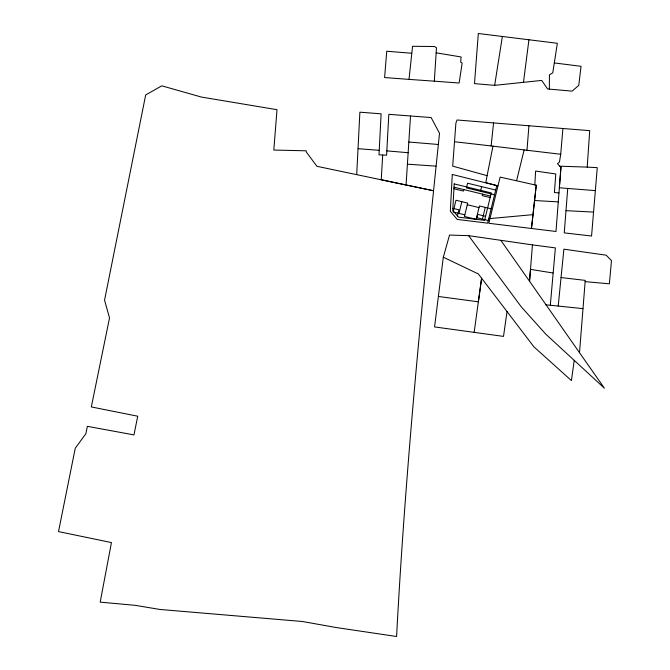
<?xml version="1.0" encoding="UTF-8"?>
<svg xmlns="http://www.w3.org/2000/svg" width="670" height="670" viewBox="0 0 670 670"><rect width="100%" height="100%" fill="white"/><g stroke="black" fill="none" stroke-linecap="round" stroke-linejoin="round"><path stroke-width="1" d="M549.333 89.127L549.459 74.822L552.758 72.879L557.356 43.282L478.313 33.5L474.494 83.624L494.653 85.35L541.703 80.425L547.608 88.976L572.105 91.128L578.763 85.391L581.049 66.322L554.408 62.938M356.708 174.594L359.874 112.183L381.121 113.825L378.994 154.82L386.607 155.206L388.818 114.336L431.128 117.56L439.52 133.288C422.041 300.729 405.476 468.347 396.581 636.5L336.047 627.514L302.455 621.5L159.996 609.466L135.139 605.328L100.19 602.137L111.446 542.566L58.516 531.586L75.266 448.188L85.852 433.783L87.368 426.338L133.966 434.905L137.735 416.212L91.321 406.933L109.528 317.923L104.553 300.177L145.683 94.956L161.805 85.827L201.427 97.066L277.003 109.687L273.812 150.063L306.224 150.8L306.332 152.023L316.944 166.311L433.465 190.741L381.23 179.761L382.704 155.005M406.062 184.962L410.517 116.011M534.811 184.878L535.615 171.051L555.807 173.982L554.417 192.491L558.964 192.968L555.991 231.485L488.84 223.286L489.996 218.562M436.153 52.838L461.094 56.958L460.659 62.193L462.158 63.014L459.126 83.03L434.319 81.171L436.488 47.763L434.394 46.515L412.553 46.305L409.01 79.387L384.605 77.552L386.732 51.238L411.673 53.24M562.917 128.464L560.715 154.267L559.458 161.998L557.507 163.731L559.743 166.194L587.188 167.115L589.717 130.65L457.057 119.989L455.893 123.054L452.694 166.127L487.098 175.674L485.817 182.583L497.952 185.892L490.272 217.415L488.824 218.671L533.019 214.651L536.251 185.213L500.147 177.098L497.952 185.892M585.136 281.651L585.237 280.387L561.05 277.539L563.889 249.173L606.157 255.186L611.484 260.605L609.382 283.804L585.136 281.651L579.508 352.68L604.382 388.181L545.765 334.121L521.402 307.011L468.615 235.664L449.536 235.061L443.314 257.196L434.554 326.918L503.513 336.399L507.039 311.475M558.964 192.968L560.966 167.173L559.743 166.194M587.188 167.115L597.263 167.659L591.56 236.016L564.257 232.884L567.725 188.454L559.35 187.751L560.966 167.173M560.715 154.267L526.98 150.264L528.931 125.667M468.615 235.664L532.457 244.885L529.534 281.224L579.508 352.68M582.984 308.635L550.313 305.244L555.38 247.9L532.457 244.885M558.219 306.056L561.05 277.539M526.98 150.264L491.118 145.934L493.572 122.962M536.251 185.213L531.452 228.562L533.019 214.651M523.479 82.36L528.94 39.664M474.151 332.345L481.613 278.209L478.38 301.827L438.54 296.483M574.24 360.318L571.426 380.577L533.94 346.876L478.363 273.963L443.314 257.196M494.653 85.35L502.383 36.389M487.098 175.674L492.961 146.219M457.426 215.933L458.917 209.819L452.887 208.353M463.841 189.577L463.472 191.067L453.942 188.747M458.983 213.395L461.839 201.678M480.491 191.319L481.638 186.629M476.454 219.358L477.668 214.383L485.582 216.309M482.593 194.141L482.224 195.632L490.147 197.558M482.425 219.098L485.273 207.382M516.612 180.599L524.116 149.954M566.016 210.673L593.612 212.08M534.568 200.514L558.303 201.888M407.41 164.175L435.961 166.143M409.01 79.387L434.319 81.171M358.115 148.707L379.22 150.323M567.725 188.454L595.429 190.615M545.841 304.884L550.313 305.244M408.834 142.023L438.255 144.477M386.841 150.876L408.214 152.718M454.57 141.747L491.118 145.934M552.951 272.991L530.481 269.365L529.534 281.224L500.858 240.371M495.7 190.054L467.568 183.212L466.429 187.902L494.56 194.744M454.026 187.19L490.515 196.067M491.135 208.805L479.419 205.958L476.169 219.316L464.444 216.469L467.694 203.102L455.977 200.255L453.121 211.971L464.846 214.827M467.3 204.752L479.017 207.6M476.563 217.675L488.288 220.522M452.3 174.468L450.307 211.285L457.225 219.417L487.643 223.16L496.78 185.598L452.3 174.468M454.201 183.907L452.769 210.455L458.456 217.139L484.603 220.355L491.278 192.927L454.201 183.907"/></g></svg>
